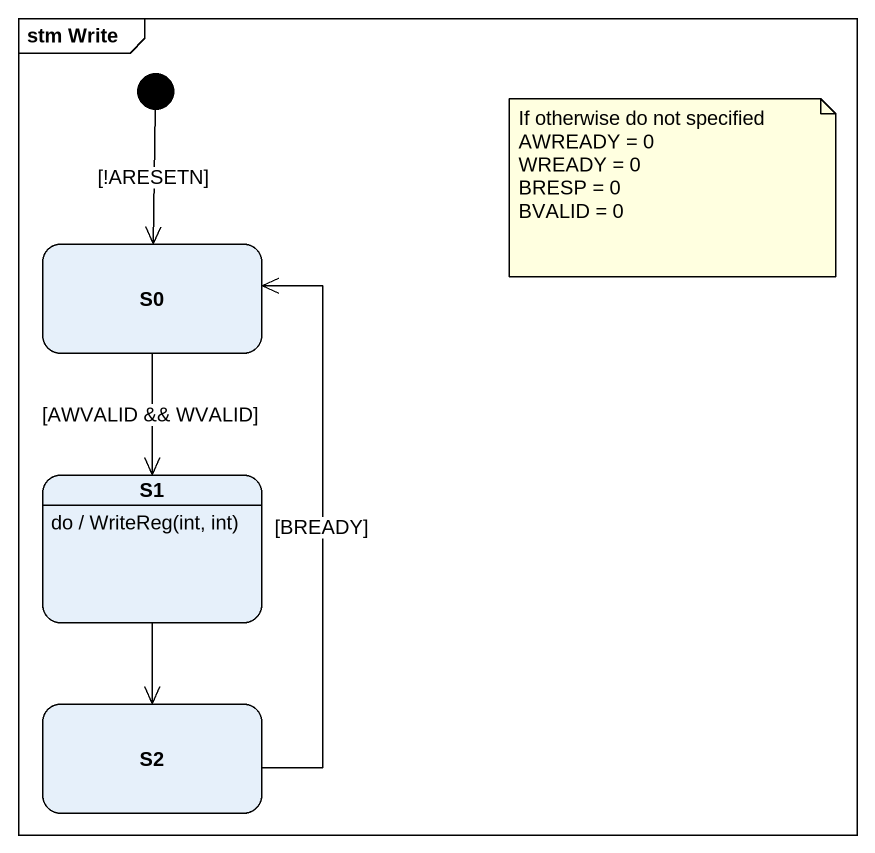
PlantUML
@startuml
mainframe stm Write
hide empty description
state S0
state S1
S1 : do / WriteReg(int, int)
state S2
[*] --> S0 : [!ARESETN]
S0 --> S1 : [AWVALID && WVALID]
S1 --> S2
S2 -up-> S0 : [BREADY]
note as N1
  If otherwise do not specified
  AWREADY = 0
  WREADY = 0
  BRESP = 0
  BVALID = 0
end note
@enduml
